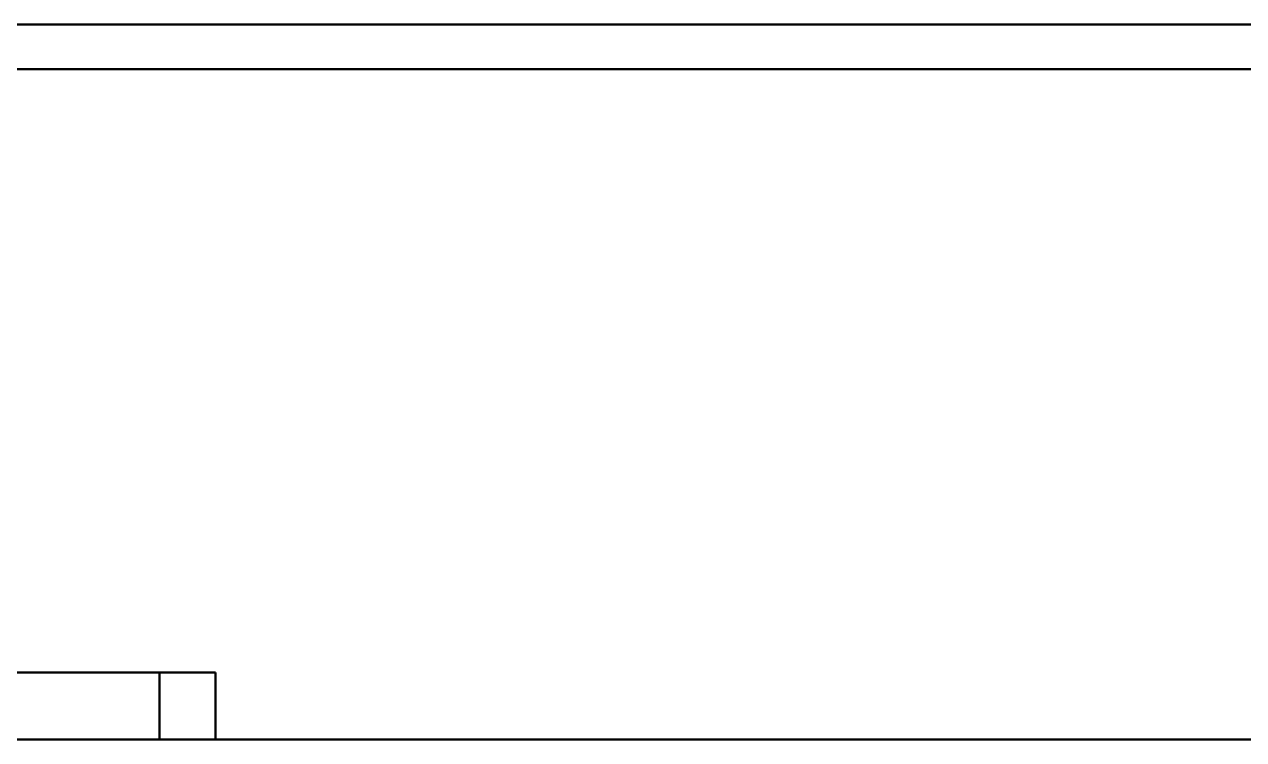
# Model space of a CAD drawing. Header units: millimetres. Extents: x 845401 to 948039, y 511594 to 550263.
# Drawn here: x 914457.1 to 914566.2, y 544470.2 to 544534.2 of the extents above; entities that cross this region are included whole.
import ezdxf

# ---------------------------------------------------------------- set-up
doc = ezdxf.new("R2010")
doc.units = ezdxf.units.MM
doc.layers.add('可见 (ISO)', color=7, linetype='Continuous', lineweight=50)

# ---------------------------------------------------------------- blocks, each defined once
blk = doc.blocks.new('A$C2A4E01FC')
at = {"layer": '可见 (ISO)', "color": 251}
for p, q in [((2403, 509.35), (2002, 509.35)), ((2362.36, 505.35), (2042.64, 505.35)), ((2112.5, 451.35), (2045.5, 451.35)), ((2117.5, 451.35), (2112.5, 451.35)), ((2112.5, 451.35), (2112.5, 445.35)), ((2117.5, 445.35), (2117.5, 451.35)), ((2045.5, 445.35), (2112.5, 445.35)), ((2112.5, 445.35), (2117, 445.35)), ((2288, 445.35), (2117, 445.35))]:
    blk.add_line(p, q, dxfattribs=at)

msp = doc.modelspace()

# ---------------------------------------------------------------- block references
msp.add_blockref('A$C2A4E01FC', (912356.69, 544024.87))

doc.saveas('drawing.dxf')
